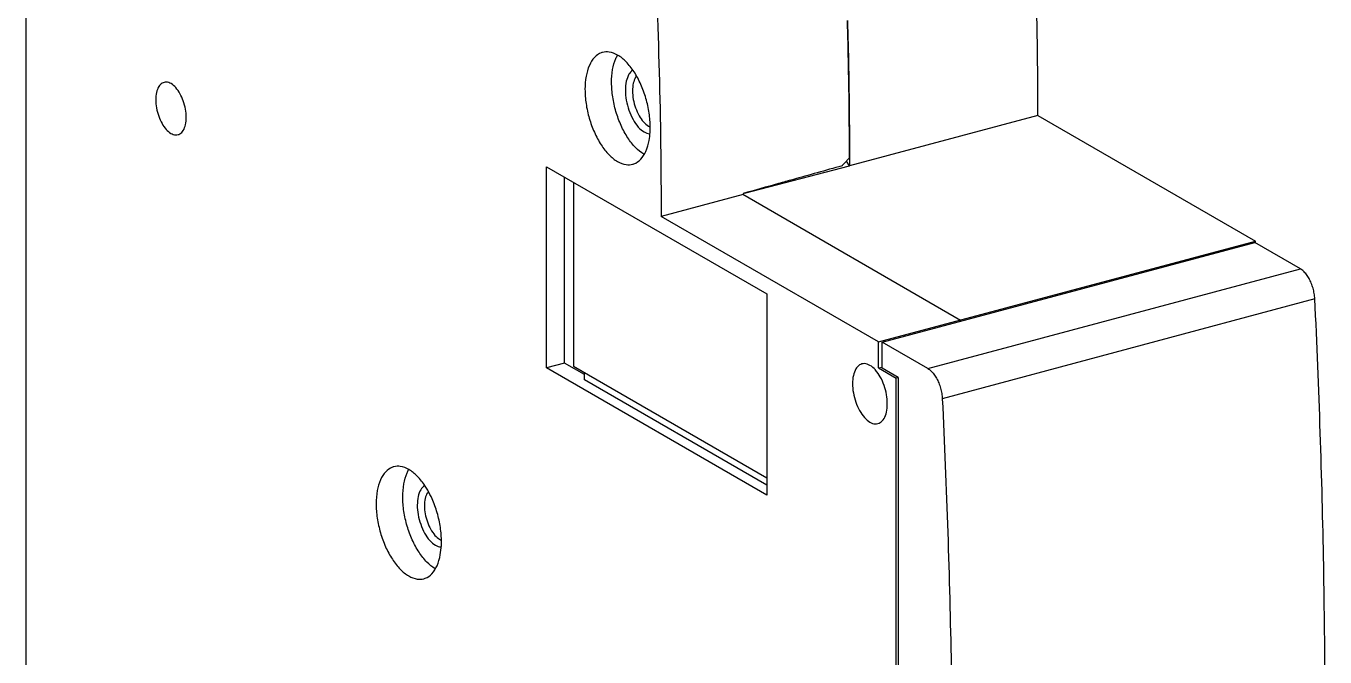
# Model space of a CAD drawing. Extents: x -77 to 255, y -304 to -148.
# Drawn here: x -39.7 to 10.7, y -221.2 to -196.7 of the extents above; entities that cross this region are included whole.
import ezdxf

# ---------------------------------------------------------------- set-up
doc = ezdxf.new("R2010")
doc.units = 0
doc.header["$LTSCALE"] = 1.21
doc.header["$MEASUREMENT"] = 0
doc.layers.get('0').update_dxf_attribs({"linetype": 'CONTINUOUS'})

msp = doc.modelspace()

# ---------------------------------------------------------------- linework, layer by layer
for p, q in [((-39.731, -194.46), (-39.731, -227.28)), ((-0.444, -200.185), (-7.758, -202.146)), ((-0.444, -200.185), (8.002, -205.063)), ((-19.52, -209.993), (-19.52, -202.178)), ((-19.52, -202.178), (-10.962, -207.121)), ((-11.834, -203.202), (-7.758, -202.146)), ((-7.758, -202.146), (-7.87, -201.956)), ((-18.817, -209.804), (-18.817, -202.584)), ((-18.474, -202.782), (-18.474, -209.922)), ((-11.89, -203.253), (-15.072, -204.106)), ((-11.905, -203.245), (-3.445, -208.131)), ((-11.89, -203.218), (-11.89, -203.253)), ((-6.626, -208.984), (-15.072, -204.106)), ((-6.626, -208.984), (8.002, -205.063)), ((-6.488, -208.994), (7.975, -205.118)), ((9.748, -206.141), (7.975, -205.118)), ((8.002, -205.133), (8.002, -205.063)), ((-4.715, -210.018), (9.748, -206.141)), ((-10.962, -207.121), (-10.962, -214.935)), ((10.309, -207.311), (-4.154, -211.187)), ((-3.445, -208.179), (-3.445, -208.131)), ((-6.626, -209.995), (-6.626, -208.984)), ((-6.488, -210.006), (-6.488, -208.994)), ((-4.715, -210.018), (-6.488, -208.994)), ((-18.817, -209.804), (-19.52, -209.993)), ((-18.052, -210.246), (-18.817, -209.804)), ((-10.962, -214.935), (-19.52, -209.993)), ((-18.474, -209.922), (-10.962, -214.261)), ((-18.052, -210.456), (-18.052, -210.167)), ((-6.626, -209.995), (-6.488, -209.958)), ((-6.626, -209.995), (-5.951, -210.386)), ((-5.868, -210.363), (-6.488, -210.006)), ((-10.962, -214.551), (-18.052, -210.456)), ((-5.868, -210.363), (-5.951, -210.386)), ((-5.951, -227.964), (-5.951, -210.386)), ((-5.868, -210.363), (-5.868, -227.806))]:
    msp.add_line(p, q)
for points, knots in [([(-0.444, -200.185), (-0.444, -198.323), (-0.495, -194.573), (-0.723, -188.914), (-0.974, -185.12), (-1.124, -183.213)], [0, 0, 0, 0, 5.585126, 11.250688, 16.989217, 16.989217, 16.989217, 16.989217]), ([(-15.752, -187.135), (-15.602, -189.042), (-15.351, -192.835), (-15.123, -198.494), (-15.072, -202.245), (-15.072, -204.106)], [0, 0, 0, 0, 5.738529, 11.404091, 16.989217, 16.989217, 16.989217, 16.989217]), ([(-7.758, -201.837), (-7.759, -201.246), (-7.766, -200.061), (-7.792, -198.28), (-7.819, -197.09), (-7.835, -196.493)], [0, 0, 0, 0, 1.773049, 3.554727, 5.344803, 5.344803, 5.344803, 5.344803]), ([(-17.344, -197.737), (-17.361, -197.742), (-17.479, -197.779), (-17.688, -197.929), (-17.884, -198.256), (-18.003, -198.683), (-18.041, -199.187), (-17.998, -199.737), (-17.875, -200.3), (-17.679, -200.839), (-17.422, -201.32), (-17.121, -201.71), (-16.882, -201.909), (-16.761, -201.979)], [0, 0, 0, 0, 0.054257, 0.370394, 0.738696, 1.180562, 1.689306, 2.247091, 2.830623, 3.411046, 3.963908, 4.460273, 4.881471, 4.881471, 4.881471, 4.881471]), ([(-16.761, -197.842), (-16.862, -197.784), (-17.054, -197.706), (-17.262, -197.716), (-17.344, -197.737)], [0, 0, 0, 0, 0.349579, 0.6041796, 0.6041796, 0.6041796, 0.6041796]), ([(-15.739, -201.695), (-15.856, -201.626), (-16.088, -201.432), (-16.385, -201.049), (-16.64, -200.574), (-16.837, -200.038), (-16.962, -199.478), (-17.008, -198.927), (-16.972, -198.421), (-16.888, -198.111), (-16.829, -197.975)], [0, 0, 0, 0, 0.406748, 0.897893, 1.444303, 2.020251, 2.603786, 3.163163, 3.673328, 4.117653, 4.117653, 4.117653, 4.117653]), ([(-15.494, -200.65), (-15.494, -200.464), (-15.524, -200.083), (-15.647, -199.521), (-15.843, -198.982), (-16.1, -198.5), (-16.401, -198.111), (-16.639, -197.912), (-16.761, -197.842)], [0, 0, 0, 0, 0.557785, 1.141317, 1.72174, 2.274602, 2.770967, 3.192165, 3.192165, 3.192165, 3.192165]), ([(-16.173, -198.428), (-16.234, -198.468), (-16.346, -198.603), (-16.44, -198.876), (-16.471, -199.22), (-16.435, -199.601), (-16.334, -199.985), (-16.178, -200.339), (-15.981, -200.63), (-15.814, -200.779), (-15.728, -200.829)], [0, 0, 0, 0, 0.217537, 0.506647, 0.855866, 1.24618, 1.649993, 2.042371, 2.399983, 2.699212, 2.699212, 2.699212, 2.699212]), ([(-16.035, -198.662), (-16.045, -198.676), (-16.1, -198.759), (-16.166, -198.951), (-16.191, -199.243), (-16.16, -199.567), (-16.073, -199.893), (-15.94, -200.192), (-15.774, -200.435), (-15.634, -200.559), (-15.562, -200.6)], [0, 0, 0, 0, 0.051885, 0.299162, 0.595707, 0.927102, 1.271252, 1.603663, 1.902041, 2.151513, 2.151513, 2.151513, 2.151513]), ([(-7.793, -198.336), (-7.793, -198.353), (-7.789, -198.556), (-7.786, -198.759), (-7.783, -198.946)], [0, 0, 0, 0, 0.0505067, 0.609613, 0.609613, 0.609613, 0.609613]), ([(-34.368, -198.901), (-34.395, -198.908), (-34.482, -198.942), (-34.599, -199.076), (-34.678, -199.304), (-34.694, -199.48), (-34.694, -199.576)], [0, 0, 0, 0, 0.0842151, 0.2733586, 0.5116277, 0.7988627, 0.7988627, 0.7988627, 0.7988627]), ([(-33.509, -200.26), (-33.509, -200.154), (-33.53, -199.937), (-33.613, -199.625), (-33.74, -199.342), (-33.899, -199.11), (-34.077, -198.949), (-34.246, -198.885), (-34.34, -198.894), (-34.368, -198.901)], [0, 0, 0, 0, 0.319988, 0.649672, 0.96393, 1.246933, 1.485747, 1.678004, 1.764706, 1.764706, 1.764706, 1.764706]), ([(-34.694, -199.576), (-34.694, -199.683), (-34.672, -199.9), (-34.589, -200.211), (-34.463, -200.495), (-34.304, -200.726), (-34.125, -200.887), (-33.953, -200.953), (-33.855, -200.941), (-33.823, -200.932)], [0, 0, 0, 0, 0.319988, 0.649672, 0.96393, 1.246933, 1.485747, 1.678004, 1.776132, 1.776132, 1.776132, 1.776132]), ([(-7.767, -200.171), (-7.767, -200.204), (-7.765, -200.446), (-7.763, -200.688), (-7.761, -200.897)], [0, 0, 0, 0, 0.100313, 0.7265597, 0.7265597, 0.7265597, 0.7265597]), ([(-33.823, -200.932), (-33.8, -200.926), (-33.718, -200.892), (-33.603, -200.76), (-33.524, -200.532), (-33.509, -200.356), (-33.509, -200.26)], [0, 0, 0, 0, 0.0727564, 0.2618999, 0.500169, 0.787404, 0.787404, 0.787404, 0.787404]), ([(-16.178, -202.083), (-16.16, -202.079), (-16.042, -202.042), (-15.834, -201.892), (-15.638, -201.565), (-15.536, -201.201), (-15.507, -200.952), (-15.5, -200.848)], [0, 0, 0, 0, 0.054257, 0.370394, 0.738696, 1.180562, 1.49177, 1.49177, 1.49177, 1.49177]), ([(-16.761, -201.979), (-16.66, -202.037), (-16.467, -202.115), (-16.26, -202.105), (-16.178, -202.083)], [0, 0, 0, 0, 0.349579, 0.6041796, 0.6041796, 0.6041796, 0.6041796]), ([(-8.048, -202.143), (-8.689, -202.322), (-9.51, -202.552), (-10.33, -202.782), (-10.511, -202.832)], [0, 0, 0, 0, 1.994581, 2.557359, 2.557359, 2.557359, 2.557359]), ([(-7.758, -201.837), (-7.79, -201.871), (-7.855, -201.939), (-7.952, -202.041), (-8.016, -202.109), (-8.048, -202.143)], [0, 0, 0, 0, 0.1405458, 0.2810936, 0.4216447, 0.4216447, 0.4216447, 0.4216447]), ([(10.309, -207.311), (10.306, -207.242), (10.29, -207.103), (10.244, -206.898), (10.176, -206.7), (10.089, -206.519), (9.988, -206.361), (9.876, -206.233), (9.791, -206.166), (9.748, -206.141)], [0, 0, 0, 0, 0.206896, 0.418887, 0.629347, 0.831835, 1.02056, 1.190948, 1.340467, 1.340467, 1.340467, 1.340467]), ([(10.705, -222.783), (10.701, -221.077), (10.666, -217.652), (10.533, -212.494), (10.393, -209.043), (10.309, -207.311)], [0, 0, 0, 0, 5.116465, 10.27661, 15.478226, 15.478226, 15.478226, 15.478226]), ([(-7.275, -209.837), (-7.306, -209.846), (-7.403, -209.886), (-7.534, -210.04), (-7.622, -210.296), (-7.651, -210.614), (-7.617, -210.966), (-7.524, -211.32), (-7.38, -211.647), (-7.198, -211.915), (-7.044, -212.053), (-6.964, -212.099)], [0, 0, 0, 0, 0.095775, 0.310775, 0.577647, 0.900003, 1.260292, 1.633043, 1.995238, 2.325342, 2.601553, 2.601553, 2.601553, 2.601553]), ([(-6.964, -209.892), (-7.028, -209.855), (-7.134, -209.815), (-7.243, -209.829), (-7.275, -209.837)], [0, 0, 0, 0, 0.2208985, 0.3216791, 0.3216791, 0.3216791, 0.3216791]), ([(-6.745, -210.079), (-6.748, -210.076), (-6.811, -210.004), (-6.885, -209.938), (-6.964, -209.892)], [0, 0, 0, 0, 0.0116727, 0.2878838, 0.2878838, 0.2878838, 0.2878838]), ([(-6.654, -212.154), (-6.623, -212.145), (-6.526, -212.105), (-6.395, -211.951), (-6.307, -211.695), (-6.278, -211.377), (-6.312, -211.025), (-6.405, -210.671), (-6.547, -210.348), (-6.675, -210.158), (-6.745, -210.079)], [0, 0, 0, 0, 0.095775, 0.310775, 0.577647, 0.900003, 1.260292, 1.633043, 1.995238, 2.313746, 2.313746, 2.313746, 2.313746]), ([(-4.715, -210.018), (-4.672, -210.043), (-4.587, -210.109), (-4.475, -210.237), (-4.373, -210.396), (-4.287, -210.577), (-4.219, -210.774), (-4.173, -210.979), (-4.157, -211.119), (-4.154, -211.187)], [0, 0, 0, 0, 0.149519, 0.319907, 0.508632, 0.711119, 0.921579, 1.133571, 1.340467, 1.340467, 1.340467, 1.340467]), ([(-4.154, -211.187), (-4.07, -212.919), (-3.929, -216.371), (-3.797, -221.528), (-3.762, -224.954), (-3.758, -226.659)], [0, 0, 0, 0, 5.201616, 10.361761, 15.478226, 15.478226, 15.478226, 15.478226]), ([(-6.964, -212.099), (-6.901, -212.135), (-6.794, -212.175), (-6.686, -212.162), (-6.654, -212.154)], [0, 0, 0, 0, 0.2208985, 0.3216791, 0.3216791, 0.3216791, 0.3216791]), ([(-25.451, -213.832), (-25.469, -213.836), (-25.587, -213.873), (-25.795, -214.023), (-25.991, -214.351), (-26.11, -214.778), (-26.149, -215.281), (-26.105, -215.832), (-25.982, -216.394), (-25.786, -216.933), (-25.529, -217.415), (-25.228, -217.804), (-24.99, -218.003), (-24.868, -218.073)], [0, 0, 0, 0, 0.054257, 0.370394, 0.738696, 1.180562, 1.689306, 2.247091, 2.830623, 3.411046, 3.963908, 4.460273, 4.881471, 4.881471, 4.881471, 4.881471]), ([(-24.868, -213.936), (-24.969, -213.878), (-25.162, -213.8), (-25.369, -213.81), (-25.451, -213.832)], [0, 0, 0, 0, 0.349579, 0.6041796, 0.6041796, 0.6041796, 0.6041796]), ([(-23.846, -217.79), (-23.963, -217.721), (-24.196, -217.526), (-24.492, -217.144), (-24.748, -216.668), (-24.944, -216.133), (-25.07, -215.572), (-25.116, -215.021), (-25.08, -214.515), (-24.995, -214.205), (-24.936, -214.069)], [0, 0, 0, 0, 0.406748, 0.897893, 1.444303, 2.020251, 2.603786, 3.163163, 3.673328, 4.117653, 4.117653, 4.117653, 4.117653]), ([(-24.135, -214.741), (-24.165, -214.689), (-24.283, -214.496), (-24.508, -214.205), (-24.747, -214.006), (-24.868, -213.936)], [0, 0, 0, 0, 0.180733, 0.677097, 1.098296, 1.098296, 1.098296, 1.098296]), ([(-24.251, -214.56), (-24.315, -214.599), (-24.428, -214.732), (-24.52, -214.999), (-24.55, -215.33), (-24.515, -215.697), (-24.418, -216.066), (-24.268, -216.406), (-24.078, -216.686), (-23.918, -216.829), (-23.835, -216.877)], [0, 0, 0, 0, 0.223818, 0.501809, 0.837597, 1.212898, 1.601181, 1.978467, 2.322325, 2.610045, 2.610045, 2.610045, 2.610045]), ([(-24.12, -214.797), (-24.13, -214.811), (-24.183, -214.891), (-24.246, -215.074), (-24.27, -215.353), (-24.24, -215.663), (-24.158, -215.974), (-24.031, -216.259), (-23.871, -216.491), (-23.739, -216.609), (-23.67, -216.649)], [0, 0, 0, 0, 0.050983, 0.28702, 0.570086, 0.886418, 1.214925, 1.532226, 1.817041, 2.055174, 2.055174, 2.055174, 2.055174]), ([(-23.601, -216.744), (-23.601, -216.559), (-23.631, -216.178), (-23.754, -215.616), (-23.93, -215.133), (-24.073, -214.848), (-24.135, -214.741)], [0, 0, 0, 0, 0.557785, 1.141317, 1.72174, 2.094256, 2.094256, 2.094256, 2.094256]), ([(-24.285, -218.178), (-24.268, -218.173), (-24.15, -218.136), (-23.941, -217.986), (-23.745, -217.659), (-23.64, -217.281), (-23.611, -217.015), (-23.605, -216.897)], [0, 0, 0, 0, 0.054257, 0.370394, 0.738696, 1.180562, 1.537615, 1.537615, 1.537615, 1.537615]), ([(-24.868, -218.073), (-24.767, -218.131), (-24.575, -218.209), (-24.367, -218.199), (-24.285, -218.178)], [0, 0, 0, 0, 0.349579, 0.6041796, 0.6041796, 0.6041796, 0.6041796])]:
    msp.add_open_spline(points, degree=3, knots=knots)
for points in [[(-7.835, -196.493), (-7.818, -197.107), (-7.804, -197.722), (-7.793, -198.336)], [(-16.829, -197.975), (-16.809, -197.929), (-16.787, -197.885), (-16.762, -197.842)], [(-7.783, -198.946), (-7.776, -199.354), (-7.771, -199.762), (-7.767, -200.171)], [(-15.562, -200.6), (-15.542, -200.612), (-15.522, -200.622), (-15.5, -200.631)], [(-15.5, -200.848), (-15.496, -200.782), (-15.494, -200.716), (-15.494, -200.65)], [(-15.728, -200.829), (-15.663, -200.866), (-15.59, -200.894), (-15.516, -200.9)], [(-7.761, -200.897), (-7.76, -201.21), (-7.758, -201.524), (-7.758, -201.837)], [(-7.758, -201.837), (-7.758, -201.94), (-7.758, -202.043), (-7.758, -202.146)], [(-10.511, -202.832), (-10.971, -202.961), (-11.43, -203.089), (-11.89, -203.218)], [(-24.936, -214.069), (-24.916, -214.024), (-24.894, -213.979), (-24.87, -213.936)], [(-23.67, -216.649), (-23.651, -216.66), (-23.631, -216.67), (-23.611, -216.678)], [(-23.605, -216.897), (-23.603, -216.846), (-23.602, -216.795), (-23.601, -216.744)], [(-23.835, -216.877), (-23.77, -216.915), (-23.695, -216.943), (-23.619, -216.946)]]:
    msp.add_open_spline(points, degree=3)

doc.saveas('drawing.dxf')
